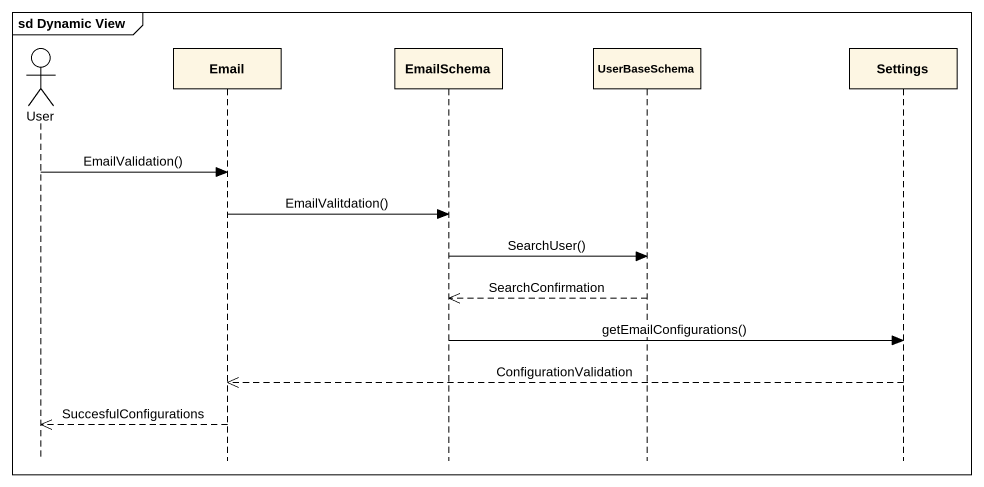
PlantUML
@startuml
mainframe sd Dynamic View
hide footbox
actor User
participant Email
participant EmailSchema
participant UserBaseSchema
participant Settings

User -> Email : EmailValidation()
Email -> EmailSchema : EmailValitdation()
EmailSchema -> UserBaseSchema : SearchUser()
UserBaseSchema -->> EmailSchema : SearchConfirmation
EmailSchema -> Settings : getEmailConfigurations()
Settings -->> Email : ConfigurationValidation
Email -->> User : SuccesfulConfigurations
@enduml
